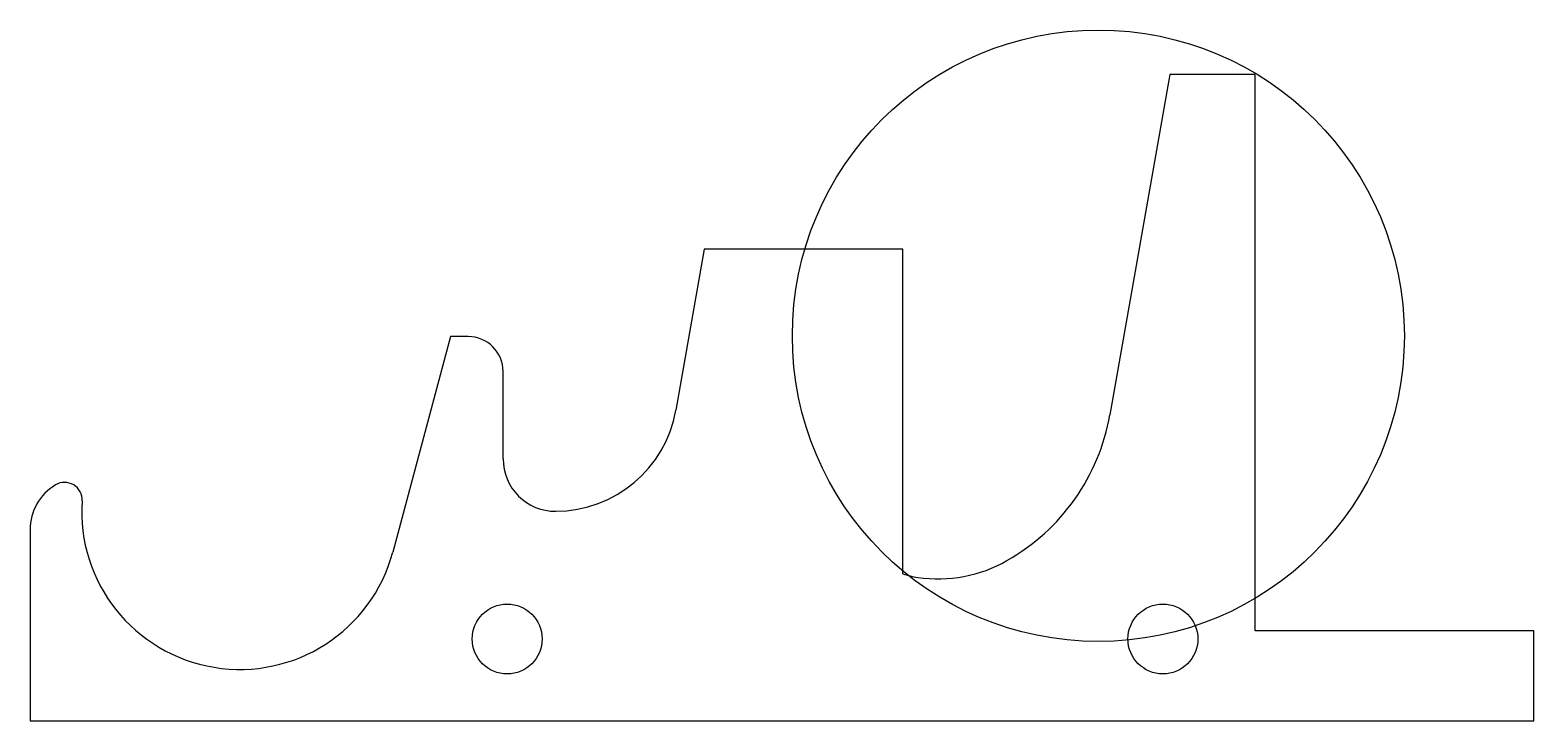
# Model space of a CAD drawing. Header units: millimetres. Extents: x 0 to 86, y -2 to 37.5.
import ezdxf

# ---------------------------------------------------------------- set-up
doc = ezdxf.new("R2010")
doc.units = ezdxf.units.MM
doc.layers.get('0').update_dxf_attribs({"linetype": 'CONTINUOUS'})

msp = doc.modelspace()

# ---------------------------------------------------------------- linework, layer by layer
for p, q in [((65.188, 35), (61.754, 15.527)), ((70.059, 35), (65.188, 35)), ((70.059, 3.15), (70.059, 35)), ((38.558, 25), (36.933, 15.784)), ((49.913, 25), (38.558, 25)), ((49.913, 6.427), (49.913, 25)), ((24.049, 20), (20.742, 7.658)), ((25.05, 20), (24.049, 20)), ((27.05, 13), (27.05, 18)), ((0, 8.943), (0, -2)), ((86, 3.15), (70.059, 3.15)), ((86, -2), (86, 3.15)), ((0, -2), (86, -2))]:
    msp.add_line(p, q)
for centre, radius in [((61.092, 20.049), 17.5), ((27.282, 2.692), 2), ((64.782, 2.692), 2)]:
    msp.add_circle(centre, radius)
for centre, radius, start, end in [((25.05, 18), 2, 0, 90), ((30.04, 17), 7, 270.14937, 350), ((49.936, 17.611), 12, 299.62016, 350), ((30.05, 13), 3, 180, 270.14937), ((3, 8.943), 3, 120.94416, 180), ((1.972, 10.658), 1, -3.75674, 120.94416), ((12, 10), 9.05, 176.24326, 345), ((51.913, 14.133), 8, 261.78679, 299.62016), ((51.413, 10.669), 4.5, 250.52878, 261.78679)]:
    msp.add_arc(centre, radius, start, end)

doc.saveas('drawing.dxf')
